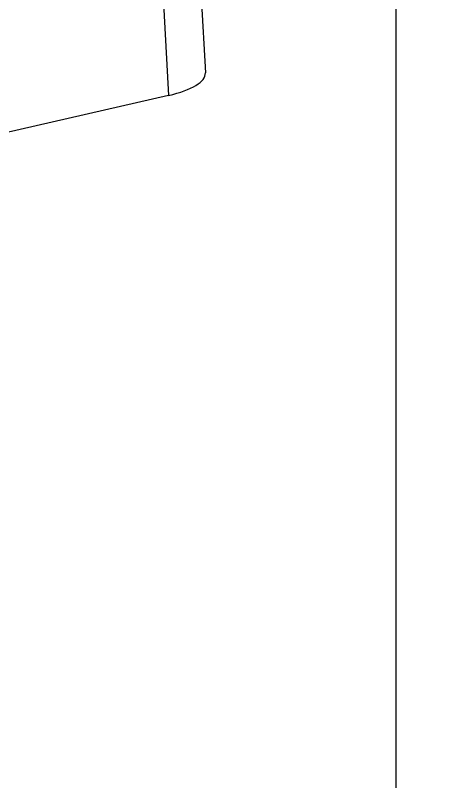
# Model space of a CAD drawing. Header units: millimetres. Extents: x 1034 to 1636, y -2154 to -1937.
# Drawn here: x 1134.7 to 1159.81, y -2088.53 to -2042.98 of the extents above; entities that cross this region are included whole.
import ezdxf

# ---------------------------------------------------------------- set-up
doc = ezdxf.new("R2010")
doc.units = ezdxf.units.MM

# ---------------------------------------------------------------- blocks, each defined once
blk = doc.blocks.new('*u3')
at = {"color": 7}
for p, q in [((47.325, -1.569), (48.376, -21.103)), ((45.138, -2.906), (46.189, -22.44)), ((46.189, -22.44), (36.419, -24.68))]:
    blk.add_line(p, q, dxfattribs=at)
blk.add_ellipse((43.376, -21.235), major_axis=(5.001, 0.116), ratio=0.305712, start_param=-0.98043, end_param=0.009249, dxfattribs=at)

msp = doc.modelspace()

# ---------------------------------------------------------------- linework, layer by layer
at = {"layer": 'Defpoints', "color": 2}
for points in [[(1157.343, -1938.982), (1033.905, -1938.982), (1033.905, -2111.618), (1157.343, -2111.618)], [(1157.343, -1938.982), (1280.78, -1938.982), (1280.78, -2111.618), (1157.343, -2111.618)]]:
    msp.add_lwpolyline(points, close=True, dxfattribs=at)

# ---------------------------------------------------------------- block references
msp.add_blockref('*u3', (1097.624, -2025.3))

doc.saveas('drawing.dxf')
